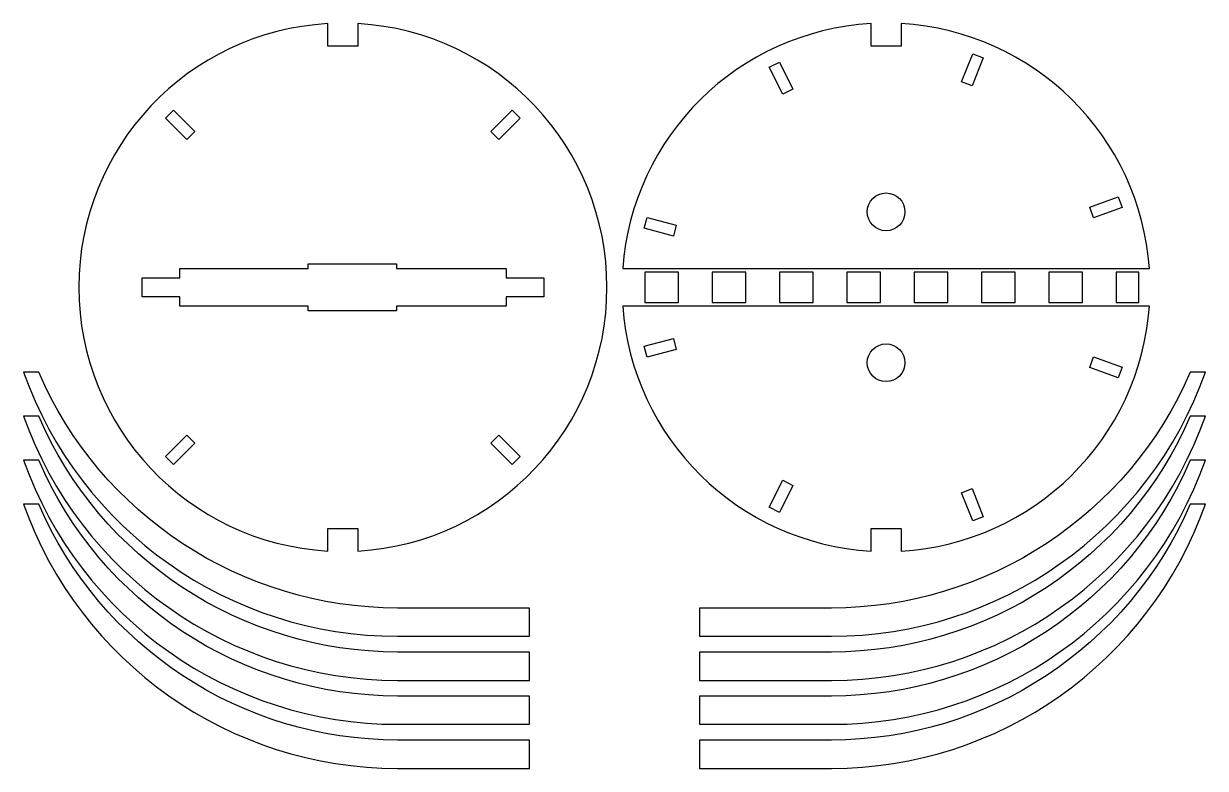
# Model space of a CAD drawing. Header units: centimetres. Extents: x -8.5 to 22.9, y -12.7 to 7.
import ezdxf

# ---------------------------------------------------------------- set-up
doc = ezdxf.new("R2010")
doc.units = ezdxf.units.CM
doc.layers.get('0').update_dxf_attribs({"linetype": 'CONTINUOUS'})

msp = doc.modelspace()

# ---------------------------------------------------------------- linework, layer by layer
for points in [[(0.4, -6.989, 0.9444), (0.4, 6.989), (0.4, 6.389), (-0.4, 6.389), (-0.4, 6.989, 0.9444), (-0.4, -6.989), (-0.4, -6.389), (0.4, -6.389)], [(14, 6.989, 0.377173), (7.418, 0.496), (21.382, 0.496, 0.377173), (14.8, 6.989), (14.8, 6.389), (14, 6.389)], [(7.418, -0.496, 0.377173), (14, -6.989), (14, -6.389), (14.8, -6.389), (14.8, -6.989, 0.377173), (21.382, -0.496)], [(4.95, -8.5), (1.45, -8.5, -0.299081), (-8.064, -2.25), (-8.464, -2.25, 0.317456), (1.45, -9.25), (4.95, -9.25)], [(9.45, -8.5), (9.45, -9.25), (12.95, -9.25, 0.317456), (22.864, -2.25), (22.464, -2.25, -0.299081), (12.95, -8.5)], [(4.95, -10.417), (4.95, -9.667), (1.45, -9.667, -0.299081), (-8.064, -3.417), (-8.464, -3.417, 0.317456), (1.45, -10.417)], [(9.45, -10.417), (12.95, -10.417, 0.317456), (22.864, -3.417), (22.464, -3.417, -0.299081), (12.95, -9.667), (9.45, -9.667)], [(4.95, -11.583), (4.95, -10.833), (1.45, -10.833, -0.299081), (-8.064, -4.583), (-8.464, -4.583, 0.317456), (1.45, -11.583)], [(9.45, -11.583), (12.95, -11.583, 0.317456), (22.864, -4.583), (22.464, -4.583, -0.299081), (12.95, -10.833), (9.45, -10.833)], [(4.95, -12.75), (4.95, -12), (1.45, -12, -0.299081), (-8.064, -5.75), (-8.464, -5.75, 0.317456), (1.45, -12.75)], [(9.45, -12.75), (12.95, -12.75, 0.317456), (22.864, -5.75), (22.464, -5.75, -0.299081), (12.95, -12), (9.45, -12)]]:
    msp.add_lwpolyline(points, format="xyb", close=True)
for points in [[(11.931, 5.251), (11.663, 5.115), (11.303, 5.831), (11.572, 5.966)], [(16.681, 5.336), (16.402, 5.445), (16.698, 6.19), (16.976, 6.079)], [(-4.699, 4.487), (-4.487, 4.699), (-3.922, 4.134), (-4.134, 3.922)], [(4.487, 4.699), (4.699, 4.487), (4.134, 3.922), (3.922, 4.134)], [(19.902, 1.843), (19.798, 2.124), (20.552, 2.399), (20.654, 2.117)], [(8.836, 1.646), (8.76, 1.356), (7.985, 1.564), (8.063, 1.853)], [(4.325, -0.5), (1.425, -0.5), (1.425, -0.625), (-0.925, -0.625), (-0.925, -0.5), (-4.325, -0.5), (-4.325, -0.25), (-5.325, -0.25), (-5.325, 0.25), (-4.325, 0.25), (-4.325, 0.5), (-0.925, 0.5), (-0.925, 0.625), (1.425, 0.625), (1.425, 0.5), (4.325, 0.5), (4.325, 0.25), (5.325, 0.25), (5.325, -0.25), (4.325, -0.25)], [(8, 0.4), (8, -0.4), (8.893, -0.4), (8.893, 0.4)], [(9.786, 0.4), (9.786, -0.4), (10.679, -0.4), (10.679, 0.4)], [(11.571, 0.4), (11.571, -0.4), (12.464, -0.4), (12.464, 0.4)], [(13.357, 0.4), (13.357, -0.4), (14.25, -0.4), (14.25, 0.4)], [(15.143, 0.4), (15.143, -0.4), (16.036, -0.4), (16.036, 0.4)], [(16.929, 0.4), (16.929, -0.4), (17.821, -0.4), (17.821, 0.4)], [(18.714, 0.4), (18.714, -0.4), (19.607, -0.4), (19.607, 0.4)], [(20.5, 0.4), (20.5, -0.4), (21.1, -0.4), (21.1, 0.4)], [(8.76, -1.356), (8.836, -1.646), (8.063, -1.853), (7.985, -1.564)], [(20.552, -2.399), (19.798, -2.124), (19.902, -1.843), (20.654, -2.117)], [(-4.487, -4.699), (-4.699, -4.487), (-4.134, -3.922), (-3.922, -4.134)], [(4.699, -4.487), (4.487, -4.699), (3.922, -4.134), (4.134, -3.922)], [(11.303, -5.831), (11.663, -5.115), (11.931, -5.251), (11.572, -5.966)], [(16.698, -6.19), (16.402, -5.445), (16.681, -5.336), (16.976, -6.079)]]:
    msp.add_lwpolyline(points, close=True)
for centre in [(14.4, 2), (14.4, -2)]:
    msp.add_circle(centre, 0.5)

doc.saveas('drawing.dxf')
